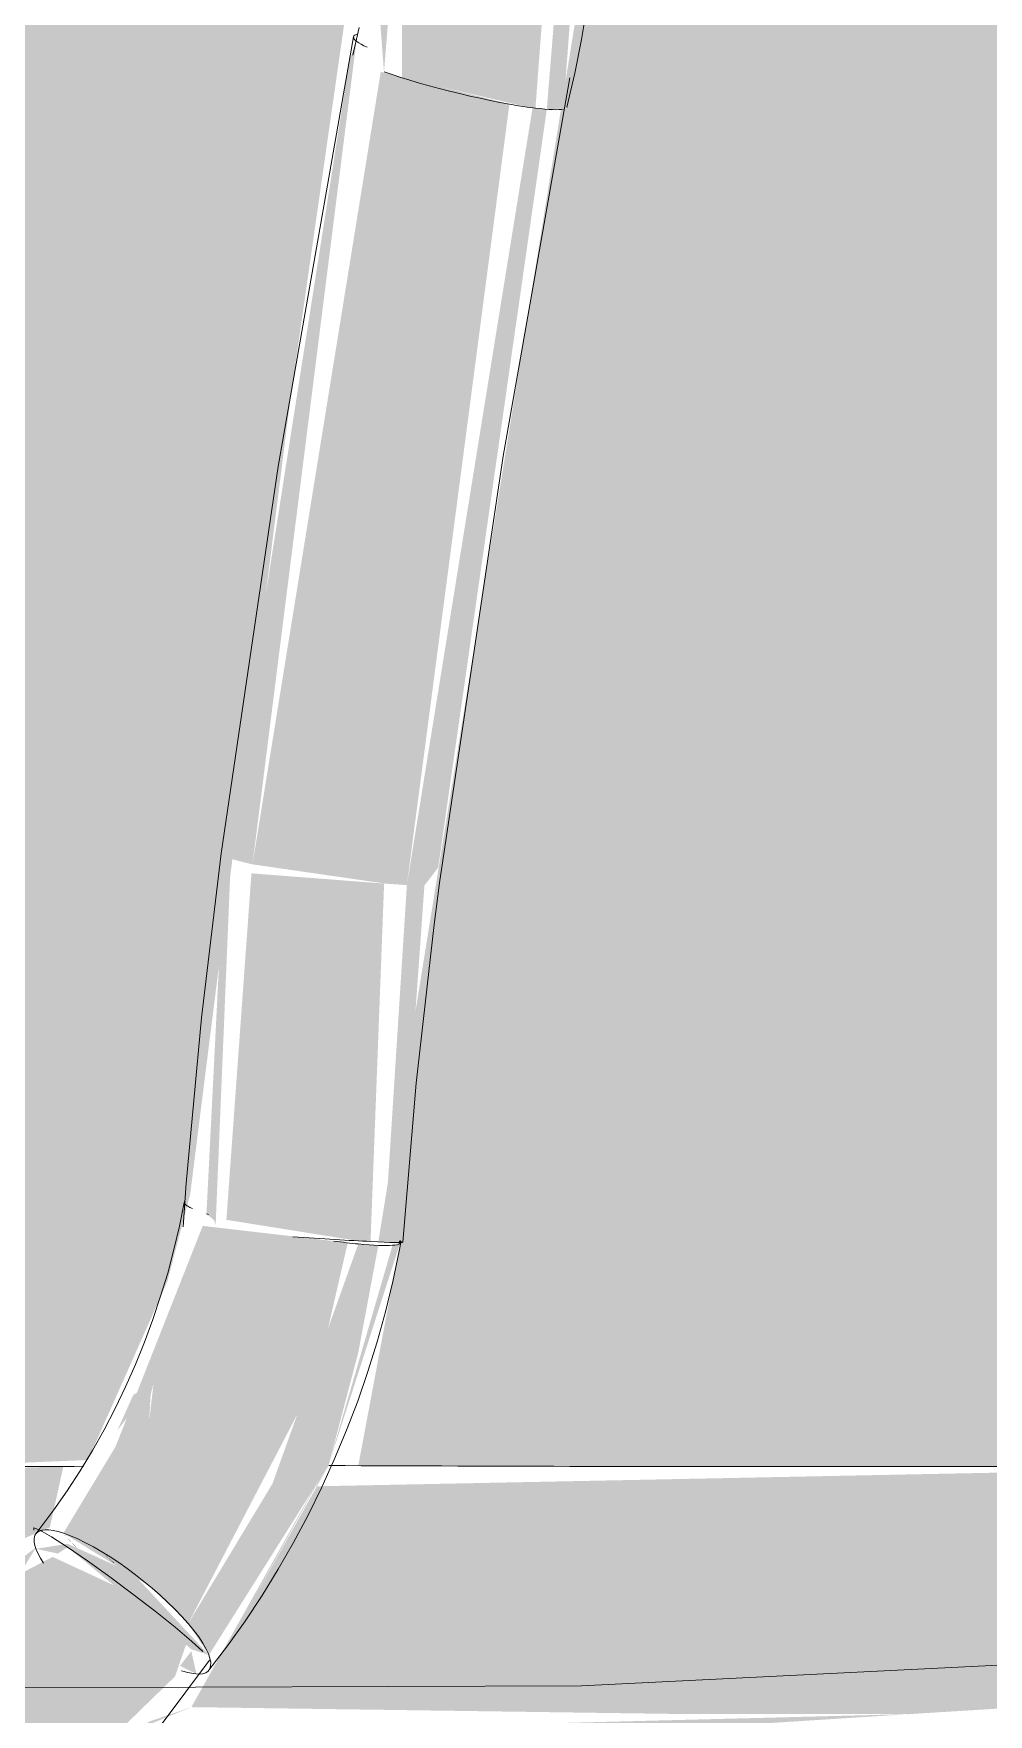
# Model space of a CAD drawing. Header units: inches. Extents: x -23445 to -32, y -314 to 853.
# Drawn here: x -11054.01 to -11049.68, y 16.87 to 24.5 of the extents above; entities that cross this region are included whole.
import ezdxf

# ---------------------------------------------------------------- set-up
doc = ezdxf.new("R2010")
doc.units = ezdxf.units.IN
doc.header["$MEASUREMENT"] = 0
doc.layers.add('I-FURN', color=30, linetype='Continuous', lineweight=9)

# ---------------------------------------------------------------- blocks, each defined once
blk = doc.blocks.new('HermanMiller_Collection_Air-Chair_SideChair_Arms - Arms-V77-Building Section - North_South looking East _ Lounge')
at = {"layer": 'I-FURN'}
blk.add_hatch(color=256, dxfattribs=at).paths.add_polyline_path([(22537.8751, 17.9985), (22538.5982, 18.0284), (22538.9591, 18.8388), (22539.0625, 19.2344), (22539.5141, 22.8185), (22539.9269, 25.6973), (22539.7439, 26.4927), (22539.3953, 27.1267), (22539.2513, 27.2214), (22536.5041, 26.939), (22536.6248, 26.3231), (22536.7141, 25.8185), (22536.7773, 25.2452), (22536.7259, 24.8688), (22535.7818, 19.0183), (22535.8797, 19.0101), (22535.6909, 18.003), (22537.6659, 17.9988)], flags=0)
h = blk.add_hatch(color=256, dxfattribs=at)
h.paths.add_polyline_path([(22537.8027, 17.453), (22538.4254, 17.7233), (22538.4867, 17.9993), (22535.5166, 17.9111), (22535.4055, 17.5515), (22537.6901, 17.4665), (22537.7843, 17.4551)], flags=0)
h.paths.add_polyline_path([(22538.2697, 17.4793), (22538.3632, 17.6328), (22538.2701, 17.5616), (22538.2555, 17.4801)], flags=0)
h.paths.add_polyline_path([(22535.2628, 17.5514), (22535.2987, 17.5963), (22535.2631, 17.5519)], flags=0)
blk.add_open_spline([(22535.5577, 18.0031), (22536.3393, 18), (22537.3571, 17.9972), (22538.3457, 17.9992), (22538.5794, 17.9998)], degree=3, knots=[-0.9089628, -0.9089628, -0.9089628, -0.9089628, -0.5, -0.3728124, -0.3728124, -0.3728124, -0.3728124], dxfattribs=at)
blk = doc.blocks.new('HermanMiller_Collection_Air-Chair_SideChair_Arms - Arms-V83-Building Section - North_South looking East _ Lounge')
at = {"layer": 'I-FURN'}
for points in [[(22538.5462, 17.6317), (22538.4845, 17.697), (22538.5436, 17.6328)], [(22538.7188, 17.5598), (22538.6617, 17.6114), (22538.7145, 17.5616)]]:
    blk.add_hatch(color=256, dxfattribs=at).paths.add_polyline_path(points, flags=0)
for p, q in [((22538.3529, 17.7209), (22538.353, 17.7107)), ((22538.3799, 17.7107), (22538.3529, 17.7209))]:
    blk.add_line(p, q, dxfattribs=at)
at = {"layer": 'I-FURN', "flags": 128}
for points in [[(22539.8042, 24.4858), (22539.4621, 22.5354), (22539.2031, 20.7802)], [(22539.2031, 20.7802), (22539.1134, 20.0339), (22539.0448, 19.2843), (22539.0303, 19.0863)], [(22539.0354, 19.1975), (22539.0137, 19.0901), (22538.9887, 18.9831), (22538.9602, 18.8767), (22538.9284, 18.7711), (22538.8934, 18.6665)], [(22538.8551, 18.5632), (22538.8137, 18.4612), (22538.7692, 18.3609), (22538.7218, 18.2623), (22538.6714, 18.1657), (22538.6184, 18.0712), (22538.5626, 17.979)], [(22538.5251, 17.9212), (22538.5043, 17.8892), (22538.4436, 17.8021), (22538.3806, 17.7178), (22538.3622, 17.6942)]]:
    blk.add_lwpolyline(points, dxfattribs=at)
at = {"layer": 'I-FURN'}
for centre, major_axis, ratio, start_param, end_param in [((22540.2954, 24.3923), (-0.4912, 0.0934), 0.137076, 6.030341, 6.283185), ((22539.527, 19.1065), (-0.4916, 0.091), 0.107353, 6.170071, 6.431871), ((22538.7547, 17.3845), (-0.3926, 0.3097), 0.26753, 0, 0.154175), ((22538.7547, 17.3845), (-0.3926, 0.3097), 0.26753, 5.913762, 6.175561)]:
    blk.add_ellipse(centre, major_axis=major_axis, ratio=ratio, start_param=start_param, end_param=end_param, dxfattribs=at)
blk = doc.blocks.new('HermanMiller_Collection_Air-Chair_SideChair_Arms - Arms-V84-Building Section - North_South looking East _ Lounge')
at = {"layer": 'I-FURN'}
h = blk.add_hatch(color=256, dxfattribs=at)
h.paths.add_polyline_path([(22540.6298, 24.1621), (22540.7345, 25.5561), (22540.551, 26.5023), (22540.1518, 27.2465), (22539.8874, 27.4009), (22539.9584, 27.3111), (22539.6789, 27.5602), (22539.4479, 27.2767), (22539.6317, 26.9526), (22539.7612, 26.6127), (22539.9667, 26.124), (22540.0215, 24.9389), (22540.0246, 24.2997), (22540.5831, 24.1691)], flags=0)
h.paths.add_polyline_path([(22539.6637, 26.8445), (22539.4903, 27.1065), (22539.6104, 26.9006)], flags=0)
h.paths.add_polyline_path([(22539.8465, 27.4108), (22539.7936, 27.4942), (22539.7482, 27.6707), (22539.7301, 27.5146), (22539.8111, 27.4424)], flags=0)
for points in [[(22542.0097, 17.9985), (22544.3904, 18.0082), (22544.3388, 18.7942), (22544.4081, 20.7662), (22544.819, 24.4081), (22544.8299, 24.4341), (22545.0133, 25.2452), (22545.3494, 26.073), (22546.0159, 27.0794), (22546.1102, 27.3144), (22543.7181, 27.3565), (22540.4689, 27.2573), (22540.658, 26.8819), (22540.7594, 26.3231), (22540.8488, 25.8185), (22540.9119, 25.2452), (22540.8606, 24.8688), (22539.9165, 19.0183), (22540.0144, 19.0101), (22539.8255, 18.003), (22540.5996, 18.0002)], [(22539.3453, 20.7309), (22539.8172, 24.4666), (22539.7858, 24.3797), (22539.2189, 20.7669), (22539.2674, 20.7502)], [(22540.0461, 20.6368), (22540.5115, 24.1805), (22539.9275, 24.3269), (22539.3453, 20.7309), (22539.9507, 20.6434)], [(22540.1257, 20.6349), (22540.1883, 20.7164), (22540.6814, 24.1576), (22540.6164, 24.1621), (22540.0461, 20.6368), (22540.0868, 20.6358)], [(22539.178, 19.0951), (22539.2472, 20.7571), (22539.2172, 20.7502), (22539.1363, 19.1448), (22539.1692, 19.1181)], [(22539.8811, 19.0198), (22539.9428, 20.6439), (22539.3405, 20.6902), (22539.2268, 19.1181), (22539.8229, 19.0229)], [(22540.0106, 19.0153), (22540.1257, 20.6349), (22540.0461, 20.6368), (22539.9428, 19.0171), (22539.9606, 19.0164)], [(22538.7314, 18.1623), (22538.8962, 18.3756), (22538.8043, 18.3241)], [(22536.0913, 15.6969), (22537.2468, 15.8983), (22537.9505, 16.2098), (22538.0659, 16.306), (22538.4123, 16.4815), (22538.9938, 17.0467), (22539.0533, 17.2194), (22538.8022, 17.42), (22538.2075, 16.9037), (22537.2982, 16.545), (22536.0741, 16.3439), (22536.0972, 15.8156)]]:
    blk.add_hatch(color=256, dxfattribs=at).paths.add_polyline_path(points, flags=0)
h = blk.add_hatch(color=256, dxfattribs=at)
h.paths.add_polyline_path([(22540.8606, 24.8688), (22540.9119, 25.2452), (22540.8667, 25.2452)], flags=0)
h.paths.add_polyline_path([(22540.7073, 24.1553), (22540.7569, 24.1621), (22540.8415, 25.2965), (22540.8856, 25.9399), (22540.5242, 27.0229), (22540.3295, 27.3037), (22540.0868, 27.3148), (22540.3065, 27.0839), (22540.658, 26.2477), (22540.7693, 25.2418), (22540.6814, 24.1576)], flags=0)
h.paths.add_polyline_path([(22540.7347, 26.6541), (22540.4522, 27.2823), (22540.457, 27.2107), (22540.7172, 26.6893)], flags=0)
h = blk.add_hatch(color=256, dxfattribs=at)
h.paths.add_polyline_path([(22539.9857, 25.7261), (22539.9234, 25.7261), (22539.9667, 25.5201)], flags=0)
h.paths.add_polyline_path([(22539.9424, 24.3269), (22540.0319, 25.4446), (22539.9926, 25.2452), (22539.917, 24.6596), (22539.9421, 24.327)], flags=0)
h.paths.add_polyline_path([(22539.9857, 25.7261), (22539.8931, 26.2884), (22539.8901, 26.1068), (22539.9667, 25.8019)], flags=0)
h.paths.add_polyline_path([(22539.8677, 26.1835), (22539.6637, 26.7376), (22539.782, 26.3976), (22539.8605, 26.2015)], flags=0)
h = blk.add_hatch(color=256, dxfattribs=at)
h.paths.add_polyline_path([(22538.8962, 18.3756), (22538.8764, 18.2075), (22538.8827, 18.3241)], flags=0)
h.paths.add_polyline_path([(22539.0533, 17.2866), (22539.6376, 18.4061), (22539.7777, 19.0142), (22539.1194, 19.0907), (22538.724, 18.0899), (22538.4867, 17.6965), (22538.8793, 17.4557), (22539.0304, 17.3107)], flags=0)
h = blk.add_hatch(color=256, dxfattribs=at)
h.paths.add_polyline_path([(22539.6896, 18.0016), (22539.8255, 18.5159), (22539.9165, 19.0019), (22539.8255, 19.0085), (22539.436, 17.9212), (22539.0533, 17.2866), (22539.1473, 17.1437), (22539.6372, 17.9212)], flags=0)
h.paths.add_polyline_path([(22539.6896, 18.0016), (22540.0144, 19.0101), (22539.9809, 19.0025), (22539.7142, 18.0862)], flags=0)
h = blk.add_hatch(color=256, dxfattribs=at)
h.paths.add_polyline_path([(22539.6896, 18.0016), (22539.3352, 17.3707), (22539.6388, 17.9212)], flags=0)
h.paths.add_polyline_path([(22542.3295, 16.8757), (22544.4988, 17.0102), (22544.4465, 17.3107), (22544.3938, 17.9774), (22544.3681, 18.0039), (22539.6292, 17.909), (22539.0677, 16.9072), (22541.2971, 16.8759)], flags=0)
h.paths.add_polyline_path([(22544.6134, 16.9585), (22544.633, 17.0107), (22544.5956, 17.0063)], flags=0)
h = blk.add_hatch(color=256, dxfattribs=at)
h.paths.add_polyline_path([(22539.0909, 17.0578), (22539.0677, 17.1609), (22539.0158, 17.0946), (22539.0677, 17.0692)], flags=0)
h.paths.add_polyline_path([(22539.1473, 17.1437), (22538.8022, 17.5142), (22538.5061, 17.6484), (22538.3622, 17.6254), (22538.4616, 17.6039), (22538.5061, 17.6328), (22539.0677, 17.1698)], flags=0)
h = blk.add_hatch(color=256, dxfattribs=at)
h.paths.add_polyline_path([(22538.1883, 17.4264), (22538.1999, 17.3434), (22538.1664, 17.4057)], flags=0)
h.paths.add_polyline_path([(22536.6516, 17.1075), (22536.6516, 17.1536), (22536.4554, 17.0994)], flags=0)
h.paths.add_polyline_path([(22536.0741, 16.3439), (22537.6659, 16.6901), (22538.2711, 16.9589), (22538.8022, 17.42), (22538.4383, 17.5888), (22537.7027, 17.2065), (22537.5386, 17.2263), (22536.0892, 17.0737), (22536.0739, 16.9917), (22536.0519, 16.5582), (22536.064, 16.4445)], flags=0)
h = blk.add_hatch(color=256, dxfattribs=at)
h.paths.add_polyline_path([(22542.3295, 16.8757), (22539.0677, 16.7923), (22539.0677, 16.7829), (22541.306, 16.8102)], flags=0)
h.paths.add_polyline_path([(22538.8264, 16.8082), (22539.0677, 16.9072), (22538.8764, 16.8416)], flags=0)
blk.add_line((22538.353, 17.7107), (22538.3529, 17.7209), dxfattribs=at)
at = {"layer": 'I-FURN', "flags": 128}
for points in [[(22540.8646, 24.6282), (22540.8384, 24.474), (22540.8079, 24.3201), (22540.7729, 24.1668)], [(22539.8299, 24.5286), (22539.8011, 24.4024)], [(22539.8042, 24.4858), (22539.4621, 22.5354), (22539.2031, 20.7802)], [(22540.1941, 20.6468), (22540.4828, 22.5824), (22540.7866, 24.2989)], [(22539.2031, 20.7802), (22539.1134, 20.0339), (22539.0448, 19.2843), (22539.0303, 19.0863)], [(22540.0279, 19.0167), (22540.0885, 19.7389), (22540.1694, 20.4579), (22540.1941, 20.6468)], [(22539.0354, 19.1975), (22539.0137, 19.0901), (22538.9887, 18.9831), (22538.9602, 18.8767), (22538.9284, 18.7711), (22538.8934, 18.6665), (22538.8551, 18.5632), (22538.8137, 18.4612), (22538.7692, 18.3609), (22538.7218, 18.2623), (22538.6714, 18.1657), (22538.6184, 18.0712), (22538.5626, 17.979), (22538.5043, 17.8892), (22538.4436, 17.8021), (22538.3806, 17.7178), (22538.3622, 17.6942)], [(22539.1473, 17.0749), (22539.2311, 17.1849), (22539.3116, 17.298), (22539.3886, 17.4141), (22539.462, 17.5331), (22539.5317, 17.6546), (22539.5977, 17.7787), (22539.6599, 17.905), (22539.7182, 18.0334), (22539.7725, 18.1637), (22539.8228, 18.2958), (22539.8689, 18.4295), (22539.9109, 18.5645), (22539.9486, 18.7007), (22539.9821, 18.8379), (22540.0111, 18.9759), (22540.0187, 19.0155)], [(22538.3529, 17.7209), (22538.3799, 17.7107), (22538.4322, 17.6806), (22538.5061, 17.6328), (22538.5966, 17.5705), (22538.6976, 17.4979), (22538.8022, 17.42)], [(22538.8022, 17.42), (22538.9032, 17.3421), (22538.9938, 17.2696), (22539.0677, 17.2072), (22539.12, 17.1594)], [(22528.5904, 17.3068), (22534.7043, 16.9827), (22540.8381, 17.0045), (22544.6546, 17.1934)], [(22536.0621, 15.5969), (22537.6509, 15.9915), (22538.6335, 16.544), (22538.9352, 16.8328), (22539.1502, 17.1203)]]:
    blk.add_lwpolyline(points, dxfattribs=at)
at = {"layer": 'I-FURN'}
for centre, major_axis, ratio, start_param, end_param in [((22540.2954, 24.3923), (-0.4912, 0.0934), 0.137076, 0.008955, 0.532553), ((22540.2954, 24.3923), (-0.4912, 0.0934), 0.137076, 6.030341, 6.283185), ((22540.287, 24.2846), (-0.4859, 0.1178), 0.11091, 0.809563, 2.380359), ((22540.287, 24.2846), (-0.4859, 0.1178), 0.11091, 2.380359, 2.903958), ((22540.287, 24.2846), (-0.4859, 0.1178), 0.11091, 3.141593, 3.165757), ((22539.527, 19.1065), (-0.4916, 0.091), 0.107353, 6.170071, 6.69367), ((22539.527, 19.1065), (-0.4916, 0.091), 0.107353, 0.672284, 0.70069), ((22539.5291, 19.0515), (-0.4988, 0.0348), 0.020295, 1.570393, 2.355791), ((22539.527, 19.1065), (-0.4916, 0.091), 0.107353, 1.981281, 2.24308), ((22539.527, 19.1065), (-0.4916, 0.091), 0.107353, 2.24308, 3.290278), ((22539.5291, 19.0515), (-0.4988, 0.0348), 0.020295, 2.355791, 3.141189), ((22539.5291, 19.0515), (-0.4988, 0.0348), 0.020295, 3.141593, 3.402989), ((22538.7547, 17.3845), (-0.3926, 0.3097), 0.26753, 5.651962, 6.960959), ((22538.7547, 17.3845), (-0.3926, 0.3097), 0.26753, 4.081166, 5.651962), ((22538.7547, 17.3845), (-0.3926, 0.3097), 0.26753, 2.51037, 4.081166)]:
    blk.add_ellipse(centre, major_axis=major_axis, ratio=ratio, start_param=start_param, end_param=end_param, dxfattribs=at)
blk.add_open_spline([(22539.6923, 18.0031), (22540.4739, 18), (22542.0544, 17.9967), (22543.5897, 18.0007), (22544.3678, 18.0038)], degree=3, knots=[-0.9089628, -0.9089628, -0.9089628, -0.9089628, -0.5, -0.0731199, -0.0731199, -0.0731199, -0.0731199], dxfattribs=at)

msp = doc.modelspace()

# ---------------------------------------------------------------- block references
at = {"layer": 'I-FURN'}
for name in ['HermanMiller_Collection_Air-Chair_SideChair_Arms - Arms-V77-Building Section - North_South looking East _ Lounge', 'HermanMiller_Collection_Air-Chair_SideChair_Arms - Arms-V84-Building Section - North_South looking East _ Lounge', 'HermanMiller_Collection_Air-Chair_SideChair_Arms - Arms-V83-Building Section - North_South looking East _ Lounge']:
    msp.add_blockref(name, (-33592.3612, 0), dxfattribs=at)

doc.saveas('drawing.dxf')
